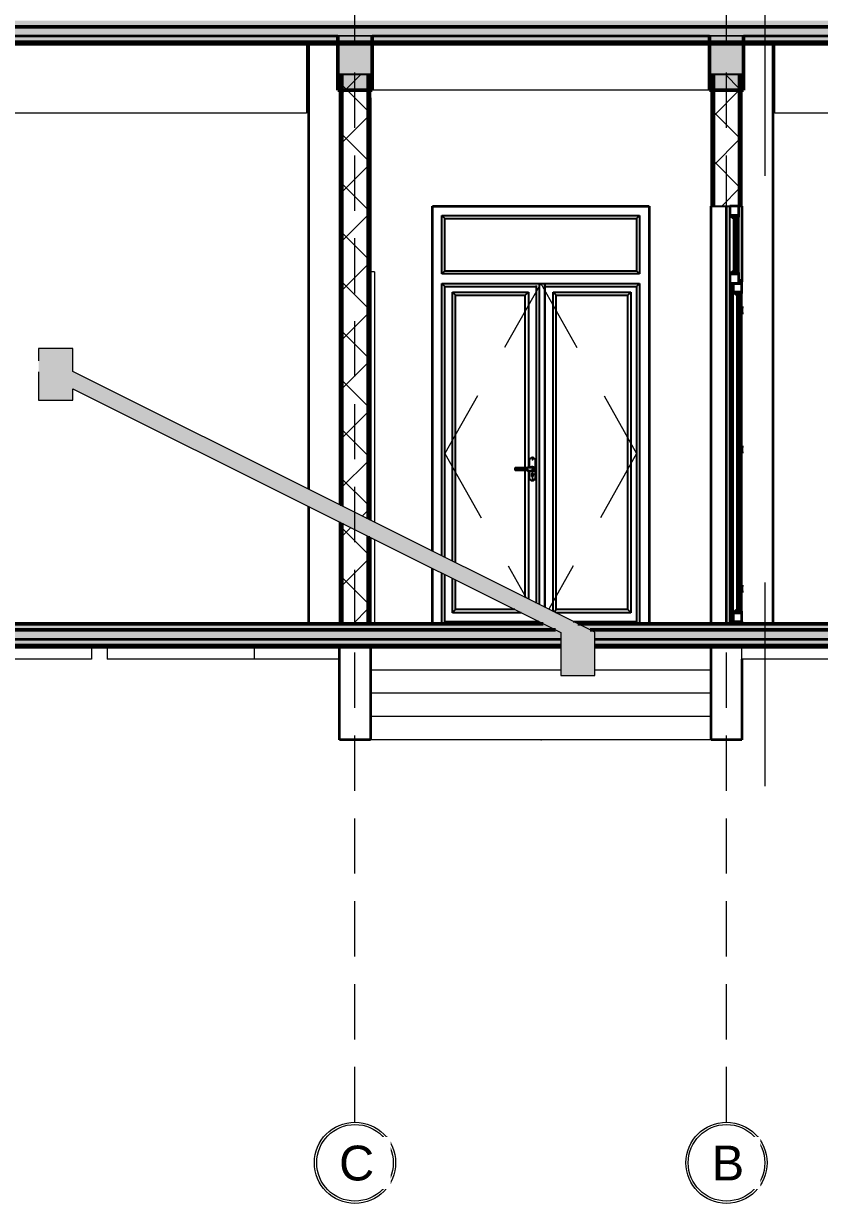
# Model space of a CAD drawing. Header units: millimetres. Extents: x -31177 to 43935, y -145912 to 20306.
# Drawn here: x -9941 to -4800, y -73748 to -66120 of the extents above; entities that cross this region are included whole.
import ezdxf

# ---------------------------------------------------------------- set-up
doc = ezdxf.new("R2010")
doc.units = ezdxf.units.MM
doc.linetypes.add('Centre', pattern=[2381.25, 476.25, -357.1875, 1190.625, -357.1875])
doc.linetypes.add('Hidden', pattern=[535.78125, 357.1875, -178.59375])
for name, color, linetype, lineweight in [('A-DETL', 8, 'Continuous', 18), ('A-DETL-GENF', 8, 'Continuous', 18), ('A-DOOR', 2, 'Continuous', 25), ('A-DOOR-FRAM', 2, 'Continuous', 18), ('A-FLOR', 7, 'Continuous', 18), ('A-FLOR-MCUT', 7, 'Continuous', 50), ('A-FLOR-PATT', 8, 'Continuous', 50), ('A-WALL', 7, 'Continuous', 35), ('A-WALL-PATT', 8, 'Continuous', 25), ('G-IMPT', 8, 'Continuous', 18), ('S-BEAM', 7, 'Continuous', 18), ('S-COLS', 7, 'Continuous', 35), ('S-FNDN', 7, 'Continuous', 18), ('S-GRID', 1, 'Continuous', 9), ('S-GRID-IDEN', 1, 'Continuous', 9)]:
    doc.layers.add(name, color=color, linetype=linetype, lineweight=lineweight)
doc.styles.add('Arial_1', font='arial.ttf', dxfattribs={"height": 225})
pattern_1 = [(0, (-5629.864, -63999.29), (304.8, 76.2), [25.146, -203.454, 25.146, -203.454, -1219.2]), (0, (-5629.864, -63999.29), (304.8, 76.2), [-457.2, 25.146, -432.054, 25.146, -203.454, -533.4]), (0, (-5629.864, -63999.29), (304.8, 76.2), [-1143, 25.146, -127.254, 25.146, -355.854]), (120, (-5515.564, -63961.19), (-218.3911, 225.8645), [25.146, -203.454, 25.146, -203.454, -1219.2]), (120, (-5515.564, -63961.19), (-218.3911, 225.8645), [-457.2, 25.146, -432.054, 25.146, -203.454, -533.4]), (120, (-5515.564, -63961.19), (-218.3911, 225.8645), [-1143, 25.146, -127.254, 25.146, -355.854]), (240, (-5477.464, -63808.79), (-86.4089, -302.0645), [25.146, -203.454, 25.146, -203.454, -1219.2]), (240, (-5477.464, -63808.79), (-86.4089, -302.0645), [-457.2, 25.146, -432.054, 25.146, -203.454, -533.4]), (240, (-5477.464, -63808.79), (-86.4089, -302.0645), [-1143, 25.146, -127.254, 25.146, -355.854])]
pattern_2 = [(45, (-5629.86, -63999.3), (-159.099, 159.099), []), (135, (-5629.86, -63999.3), (-159.099, -159.099), [])]

# ---------------------------------------------------------------- blocks, each defined once
blk = doc.blocks.new('Cua_Chong_Chay_D7_1Canh - D7_1200x2200-2407364-MẶT CẮT 3-3')
at = {"layer": 'A-DOOR-FRAM'}
for p, q in [((-7675, 2275), (-7699.1, 2275)), ((-7675, 2275), (-7675, 657)), ((-7675, 545.2), (-7675, 0))]:
    blk.add_line(p, q, dxfattribs=at)
blk = doc.blocks.new('CỬA 2 CÁNH EROWINDOW_có ô chết_ - D2_1400x2200-2413861-MẶT CẮT 3-3')
at = {"layer": 'A-DOOR', "lineweight": 35}
for p, q in [((-5378, 2700), (-5378, 2639)), ((-5320, 2700), (-5378, 2700)), ((-5320, 2639), (-5320, 2700)), ((-5352, 2639), (-5378, 2639)), ((-5378, 2639), (-5352, 2619)), ((-5378, 2639), (-5320, 2639)), ((-5352, 2619), (-5352, 2639)), ((-5340, 2639), (-5352, 2639)), ((-5352, 2639), (-5352, 2261)), ((-5320, 2639), (-5340, 2639)), ((-5340, 2639), (-5340, 2619)), ((-5340, 2261), (-5340, 2639)), ((-5340, 2619), (-5330, 2619)), ((-5330, 2619), (-5320, 2629)), ((-5320, 2629), (-5320, 2639)), ((-5352, 2281), (-5378, 2261)), ((-5378, 2261), (-5352, 2261)), ((-5378, 2261), (-5378, 2200)), ((-5320, 2261), (-5378, 2261)), ((-5352, 2261), (-5352, 2281)), ((-5352, 2261), (-5340, 2261)), ((-5330, 2281), (-5340, 2281)), ((-5340, 2281), (-5340, 2261)), ((-5340, 2261), (-5320, 2261)), ((-5320, 2271), (-5330, 2281)), ((-5320, 2261), (-5320, 2271)), ((-5320, 2200), (-5320, 2261)), ((-5310, 2220), (-5320, 2220)), ((-5320, 2220), (-5320, 2200)), ((-5300, 2210), (-5310, 2220)), ((-5358, 2200), (-5378, 2200)), ((-5378, 2200), (-5366, 2180)), ((-5378, 2200), (-5320, 2200)), ((-5366, 2180), (-5358, 2180)), ((-5358, 2180), (-5358, 2200)), ((-5358, 2200), (-5358, 2144)), ((-5300, 2200), (-5358, 2200)), ((-5332, 2144), (-5358, 2144)), ((-5358, 2144), (-5332, 2124)), ((-5358, 2144), (-5300, 2144)), ((-5332, 2124), (-5332, 2144)), ((-5320, 2144), (-5332, 2144)), ((-5332, 2144), (-5332, 71)), ((-5320, 2200), (-5300, 2200)), ((-5300, 2144), (-5320, 2144)), ((-5320, 2144), (-5320, 2124)), ((-5320, 71), (-5320, 2144)), ((-5300, 2200), (-5300, 2210)), ((-5300, 2144), (-5300, 2200)), ((-5300, 2134), (-5300, 2144)), ((-5320, 2124), (-5310, 2124)), ((-5310, 2124), (-5300, 2134)), ((-5332, 91), (-5358, 71)), ((-5332, 71), (-5332, 91)), ((-5310, 91), (-5320, 91)), ((-5320, 91), (-5320, 71)), ((-5300, 81), (-5310, 91)), ((-5300, 71), (-5300, 81)), ((-5358, 71), (-5332, 71)), ((-5358, 71), (-5358, 15)), ((-5300, 71), (-5358, 71)), ((-5358, 15), (-5300, 15)), ((-5332, 71), (-5320, 71)), ((-5320, 71), (-5300, 71)), ((-5300, 15), (-5300, 71))]:
    blk.add_line(p, q, dxfattribs=at)
at = {"layer": 'A-DOOR'}
for p, q in [((-5378, 2261), (-5378, 2639)), ((-5378, 2261), (-5378, 2639)), ((-5330, 2281), (-5330, 2619)), ((-5320, 2271), (-5320, 2629)), ((-5378, 0), (-5378, 2200)), ((-5378, 0), (-5378, 2200)), ((-5366, 0), (-5366, 2180)), ((-5358, 71), (-5358, 2144)), ((-5358, 71), (-5358, 2144)), ((-5310, 91), (-5310, 2124)), ((-5300, 81), (-5300, 2134)), ((-5297, 2050), (-5300, 2050)), ((-5297, 2050), (-5300, 2050)), ((-5300, 2001.9), (-5297, 2001.9)), ((-5300, 2001.9), (-5297, 2001.9)), ((-5297, 2050), (-5297, 2040)), ((-5297, 2011.9), (-5297, 2040)), ((-5297, 2011.9), (-5297, 2001.9)), ((-5297, 1150), (-5300, 1150)), ((-5297, 1150), (-5300, 1150)), ((-5297, 1150), (-5297, 1140)), ((-5300, 1101.9), (-5297, 1101.9)), ((-5300, 1101.9), (-5297, 1101.9)), ((-5297, 1111.9), (-5297, 1140)), ((-5297, 1111.9), (-5297, 1101.9)), ((-5297, 250), (-5300, 250)), ((-5297, 250), (-5300, 250)), ((-5297, 250), (-5297, 240)), ((-5297, 211.9), (-5297, 240)), ((-5300, 201.9), (-5297, 201.9)), ((-5300, 201.9), (-5297, 201.9)), ((-5297, 211.9), (-5297, 201.9)), ((-5358, 0), (-5358, 15)), ((-5320, 15), (-5320, 0))]:
    blk.add_line(p, q, dxfattribs=at)
blk = doc.blocks.new('M_Concrete-Rectangular-Column - COT250X400-2391830-MẶT CẮT 3-3')
at = {"layer": 'S-COLS'}
blk.add_line((-5100, 3750), (-5100, 0), dxfattribs=at)
blk = doc.blocks.new('M_Concrete-Rectangular-Column - COT250X400-V1-MẶT CẮT 3-3')
at = {"layer": 'S-COLS'}
for p, q in [((-8100, 3750), (-8100, 869.5)), ((-8100, 757.7), (-8100, 0))]:
    blk.add_line(p, q, dxfattribs=at)
blk = doc.blocks.new('Mat_Tien_3dsMax - Sync_3dsMax_To_Revit-2401403-MẶT CẮT 3-3')
at = {"layer": 'G-IMPT'}
for p, q in [((-6600, -750), (-6599.8, -750)), ((-6600, -750), (-6599.8, -750)), ((-6600, -750), (-6599.8, -750)), ((-6600, -750), (-6599.8, -750)), ((-6600, -750), (-6599.8, -750)), ((-6600, -750), (-6599.8, -750)), ((-6600, -750), (-6599.8, -750)), ((-6600, -750), (-6599.8, -750)), ((-6598.8, -750), (-6598.1, -750)), ((-6598.1, -750), (-6598.8, -750)), ((-6598.8, -750), (-6598.1, -750)), ((-6598.1, -750), (-6598.8, -750)), ((-6596.8, -750), (-6598.1, -750)), ((-6596.8, -750), (-6598.1, -750)), ((-6596.8, -750), (-6598.1, -750)), ((-6596.8, -750), (-6598.1, -750)), ((-6596.3, -750), (-6596.1, -750)), ((-6596.3, -750), (-6596.1, -750)), ((-6596.3, -750), (-6596.1, -750)), ((-6596.3, -750), (-6596.1, -750)), ((-6596.3, -750), (-6596.1, -750)), ((-6596.3, -750), (-6596.1, -750)), ((-6596.3, -750), (-6596.1, -750)), ((-6596.3, -750), (-6596.1, -750))]:
    blk.add_line(p, q, dxfattribs=at)
blk = doc.blocks.new('Mat_Tien_3dsMax - Mat_Tien_3dsMax-2387879-MẶT CẮT 3-3')
blk.add_blockref('Mat_Tien_3dsMax - Sync_3dsMax_To_Revit-2401403-MẶT CẮT 3-3', (0, 0))
blk = doc.blocks.new('CỬA 2 CÁNH EROWINDOW_có ô chết_ - D2_1400x2200-2361183-MẶT CẮT 3-3')
at = {"layer": 'A-DOOR'}
for p, q in [((-7239, 2639), (-5961, 2639)), ((-7239, 2639), (-7219, 2619)), ((-7239, 2261), (-7239, 2639)), ((-7239, 2639), (-5961, 2639)), ((-7239, 2261), (-7239, 2639)), ((-7219, 2619), (-5981, 2619)), ((-7219, 2281), (-7219, 2619)), ((-5961, 2639), (-5981, 2619)), ((-5981, 2619), (-5981, 2281)), ((-5961, 2639), (-5961, 2261)), ((-5961, 2639), (-5961, 2261)), ((-7239, 2261), (-7219, 2281)), ((-5961, 2261), (-7239, 2261)), ((-5961, 2261), (-7239, 2261)), ((-7219, 2281), (-5981, 2281)), ((-5981, 2281), (-5961, 2261)), ((-7239, 2200), (-5961, 2200)), ((-7239, 2200), (-7219, 2180)), ((-7239, 439), (-7239, 2200)), ((-7239, 2200), (-5961, 2200)), ((-7239, 439), (-7239, 2200)), ((-7219, 2180), (-6627.9, 2180)), ((-7219, 429), (-7219, 2180)), ((-7171, 2144), (-6680.1, 2144)), ((-7171, 2144), (-7151, 2124)), ((-7171, 405), (-7171, 2144)), ((-7171, 405), (-7171, 2144)), ((-7171, 2144), (-6680.1, 2144)), ((-6700.1, 2124), (-6680.1, 2144)), ((-6680.1, 2144), (-6680.1, 1012.7)), ((-6680.1, 2144), (-6680.1, 1012.7)), ((-6627.9, 133.5), (-6627.9, 2186.7)), ((-6608.9, 2200), (-6572.9, 2200)), ((-6608.9, 124), (-6608.9, 2200)), ((-6572.9, 106), (-6572.9, 2200)), ((-6570.9, 105), (-6570.9, 2198.3)), ((-6570.9, 2180), (-5981, 2180)), ((-6519.9, 2144), (-6017, 2144)), ((-6519.9, 2144), (-6499.9, 2124)), ((-6519.9, 79.5), (-6519.9, 2144)), ((-6519.9, 2144), (-6017, 2144)), ((-6519.9, 79.5), (-6519.9, 2144)), ((-6037, 2124), (-6017, 2144)), ((-6017, 2144), (-6017, 71)), ((-6017, 2144), (-6017, 71)), ((-5961, 2200), (-5981, 2180)), ((-5981, 2180), (-5981, 0)), ((-5961, 2200), (-5961, 0)), ((-5961, 2200), (-5961, 0)), ((-7151, 395), (-7151, 2124)), ((-7151, 2124), (-6700.1, 2124)), ((-6700.1, 1007.8), (-6700.1, 2124)), ((-6499.9, 91), (-6499.9, 2124)), ((-6499.9, 2124), (-6037, 2124)), ((-6037, 91), (-6037, 2124)), ((-6689.8, 1008), (-6760.1, 1008)), ((-6688.7, 1003.7), (-6760.1, 1003.7)), ((-6760.1, 996.3), (-6688.7, 996.3)), ((-6760.1, 992), (-6689.8, 992)), ((-6700.1, 169.5), (-6700.1, 992.2)), ((-6679.8, 1013), (-6689.8, 1008)), ((-6689.8, 992), (-6679.8, 987)), ((-6678.7, 1008.7), (-6688.7, 1003.7)), ((-6688.7, 996.3), (-6678.7, 991.3)), ((-6654.1, 1013), (-6679.8, 1013)), ((-6654.1, 1008.7), (-6678.7, 1008.7)), ((-6674.1, 1055), (-6674.1, 1012.9)), ((-6634.1, 945), (-6634.1, 1055)), ((-6680.1, 987.3), (-6680.1, 159.5)), ((-6680.1, 987.3), (-6680.1, 159.5)), ((-6679.8, 987), (-6654.1, 987)), ((-6678.7, 991.3), (-6654.1, 991.3)), ((-6674.1, 987.1), (-6674.1, 945)), ((-6658.6, 959.7), (-6658.6, 970.7)), ((-6656.6, 952.7), (-6656.6, 957.7)), ((-6656.6, 957.7), (-6656.6, 952.7)), ((-6656.5, 972.7), (-6651.6, 972.7)), ((-6651.5, 957.7), (-6651.5, 952.7)), ((-6651.5, 953), (-6651.5, 957.7)), ((-6649.6, 970.7), (-6649.6, 959.7)), ((-7239, 0), (-7239, 327.2)), ((-7239, 0), (-7239, 327.2)), ((-7219, 0), (-7219, 317.2)), ((-7171, 71), (-7171, 293.2)), ((-7171, 71), (-7171, 293.2)), ((-7151, 91), (-7151, 283.2)), ((-7171, 71), (-7151, 91)), ((-6766.6, 91), (-7151, 91)), ((-6514.3, 76.6), (-6499.9, 91)), ((-6037, 91), (-6499.9, 91)), ((-6017, 71), (-6037, 91)), ((-7219, 15), (-6627.9, 15)), ((-6726.6, 71), (-7171, 71)), ((-6726.6, 71), (-7171, 71)), ((-6627.9, 15), (-6627.9, 21.7)), ((-6614.6, 15), (-6627.9, 15)), ((-6017, 71), (-6503, 71)), ((-6017, 71), (-6503, 71)), ((-6391, 15), (-5981, 15))]:
    blk.add_line(p, q, dxfattribs=at)
at = {"layer": 'A-DOOR', "linetype": 'Centre', "lineweight": 18}
for p, q in [((-6600, 2200), (-7219, 1100)), ((-6600, 2200), (-5981, 1100)), ((-7219, 1100), (-6693.6, 166.3)), ((-5981, 1100), (-6547.5, 93.3)), ((-6606, 10.7), (-6600, 0)), ((-6596.6, 6), (-6600, 0))]:
    blk.add_line(p, q, dxfattribs=at)
at = {"layer": 'A-DOOR', "flags": 128}
for points in [[(-6760.1, 1008), (-6760.4, 1008), (-6760.7, 1008), (-6761, 1007.9), (-6761.4, 1007.9), (-6761.7, 1007.8), (-6762, 1007.8), (-6762.3, 1007.7), (-6762.6, 1007.6), (-6762.9, 1007.5), (-6763.2, 1007.4), (-6763.5, 1007.2), (-6763.8, 1007.1), (-6764.1, 1006.9), (-6764.3, 1006.8), (-6764.6, 1006.6), (-6764.9, 1006.4), (-6765.1, 1006.2), (-6765.4, 1006), (-6765.6, 1005.8), (-6765.8, 1005.6), (-6766, 1005.3), (-6766.2, 1005.1), (-6766.4, 1004.8), (-6766.6, 1004.6), (-6766.8, 1004.3), (-6767, 1004), (-6767.1, 1003.8), (-6767.3, 1003.5), (-6767.4, 1003.2), (-6767.5, 1002.9), (-6767.6, 1002.6), (-6767.7, 1002.3), (-6767.8, 1002), (-6767.9, 1001.7), (-6768, 1001.4), (-6768, 1001), (-6768, 1000.7), (-6768.1, 1000.4), (-6768.1, 1000.1), (-6768.1, 999.8), (-6768.1, 999.4), (-6768, 999.1), (-6768, 998.8), (-6767.9, 998.5), (-6767.9, 998.2), (-6767.8, 997.9), (-6767.7, 997.6), (-6767.6, 997.3), (-6767.5, 997), (-6767.4, 996.7), (-6767.2, 996.4), (-6767.1, 996.1), (-6766.9, 995.8), (-6766.7, 995.6), (-6766.5, 995.3), (-6766.4, 995), (-6766.2, 994.8), (-6765.9, 994.6), (-6765.7, 994.3), (-6765.5, 994.1), (-6765.2, 993.9), (-6765, 993.7), (-6764.7, 993.5), (-6764.5, 993.3), (-6764.2, 993.1), (-6763.9, 993), (-6763.6, 992.8), (-6763.4, 992.7), (-6763.1, 992.6), (-6762.8, 992.5), (-6762.5, 992.4), (-6762.1, 992.3), (-6761.8, 992.2), (-6761.5, 992.1), (-6761.2, 992.1), (-6760.9, 992), (-6760.6, 992), (-6760.3, 992), (-6760.1, 992)], [(-6654.1, 987), (-6653.6, 987), (-6653, 987), (-6652.5, 987.1), (-6652, 987.2), (-6651.5, 987.3), (-6651, 987.4), (-6650.5, 987.5), (-6650, 987.7), (-6649.5, 987.8), (-6649, 988), (-6648.5, 988.2), (-6648.1, 988.5), (-6647.6, 988.7), (-6647.2, 989), (-6646.7, 989.3), (-6646.3, 989.6), (-6645.9, 989.9), (-6645.5, 990.2), (-6645.1, 990.6), (-6644.8, 990.9), (-6644.4, 991.3), (-6644.1, 991.7), (-6643.7, 992.1), (-6643.4, 992.5), (-6643.1, 993), (-6642.9, 993.4), (-6642.6, 993.9), (-6642.4, 994.3), (-6642.2, 994.8), (-6642, 995.3), (-6641.8, 995.8), (-6641.6, 996.3), (-6641.5, 996.8), (-6641.4, 997.3), (-6641.3, 997.8), (-6641.2, 998.3), (-6641.1, 998.8), (-6641.1, 999.3), (-6641.1, 999.9), (-6641.1, 1000.4), (-6641.1, 1000.9), (-6641.2, 1001.4), (-6641.2, 1001.9), (-6641.3, 1002.4), (-6641.4, 1003), (-6641.5, 1003.5), (-6641.7, 1004), (-6641.9, 1004.4), (-6642.1, 1004.9), (-6642.3, 1005.4), (-6642.5, 1005.9), (-6642.7, 1006.3), (-6643, 1006.8), (-6643.3, 1007.2), (-6643.6, 1007.7), (-6643.9, 1008.1), (-6644.2, 1008.5), (-6644.6, 1008.9), (-6644.9, 1009.2), (-6645.3, 1009.6), (-6645.7, 1009.9), (-6646.1, 1010.3), (-6646.5, 1010.6), (-6646.9, 1010.9), (-6647.4, 1011.1), (-6647.8, 1011.4), (-6648.3, 1011.6), (-6648.8, 1011.9), (-6649.2, 1012.1), (-6649.7, 1012.2), (-6650.2, 1012.4), (-6650.7, 1012.6), (-6651.2, 1012.7), (-6651.7, 1012.8), (-6652.2, 1012.9), (-6652.8, 1012.9), (-6653.3, 1013), (-6653.8, 1013), (-6654.1, 1013)]]:
    blk.add_lwpolyline(points, dxfattribs=at)
at = {"layer": 'A-DOOR'}
for centre, radius, start, end in [((-6654.1, 1055), 20, 0, 180), ((-6760.1, 1000), 3.66, 90, 270), ((-6654.1, 1000), 15, 0, 120.32162), ((-6654.1, 1000), 15, 239.67837, 0), ((-6654.1, 1000), 15, 105, 110.04312), ((-6654.1, 1063.2), 3, 0, 180), ((-6654.1, 1063.2), 3, 180, 0), ((-6654.1, 1000), 3.02, 0, 180), ((-6654.1, 1000), 3.02, 180, 0), ((-6654.1, 1000), 3.02, 135, 150), ((-6654.1, 1000), 3.02, 210, 225), ((-6654.1, 1000), 15, 90, 95.23019), ((-6654.1, 1000), 8.66, 270, 90), ((-6654.1, 1000), 15, 75, 80.38952), ((-6654.1, 1000), 15, 60, 65.50279), ((-6654.1, 1000), 15, 45, 50.53074), ((-6654.1, 945), 20, 180, 360), ((-6654.1, 1000), 15, 249.95688, 255), ((-6656.5, 970.7), 2.04, 90, 180), ((-6656.6, 959.7), 1.99, 180, 268.95965), ((-6656.6, 959.7), 1.99, 224.47982, 268.95965), ((-6654.1, 937.9), 3, 0, 180), ((-6654.1, 937.9), 3, 180, 0), ((-6654.1, 952.7), 2.5, 180, 0), ((-6654.1, 1000), 15, 264.76981, 270), ((-6654.1, 1000), 15, 279.61048, 285), ((-6651.6, 970.7), 2.04, 0, 90), ((-6651.6, 959.7), 1.99, 271.04035, 0), ((-6651.6, 959.7), 1.99, 271.04035, 315.52018), ((-6654.1, 1000), 15, 294.49721, 300), ((-6654.1, 1000), 15, 309.46926, 315)]:
    blk.add_arc(centre, radius, start, end, dxfattribs=at)
for points in [[(-6688.7, 1003.7), (-6688.8, 1004.1), (-6689, 1004.9), (-6689.4, 1006.3), (-6689.7, 1007.6), (-6689.8, 1008), (-6689.8, 1008)], [(-6688.7, 996.3), (-6688.8, 995.9), (-6689, 995.1), (-6689.4, 993.7), (-6689.7, 992.4), (-6689.8, 992), (-6689.8, 992)], [(-6678.7, 1008.7), (-6678.8, 1009.1), (-6679, 1009.9), (-6679.4, 1011.3), (-6679.7, 1012.6), (-6679.8, 1013), (-6679.8, 1013)], [(-6678.7, 991.3), (-6678.8, 990.9), (-6679, 990.1), (-6679.4, 988.7), (-6679.7, 987.4), (-6679.8, 987), (-6679.8, 987)]]:
    blk.add_open_spline(points, degree=3, knots=[0, 0, 0, 0, 0.166667, 0.333333, 0.666667, 1, 1, 1, 1], dxfattribs=at)
blk = doc.blocks.new('Grid - TRUC  D1-102336-MẶT CẮT 3-3')
at = {"layer": 'S-GRID-IDEN'}
for radius in [262.5, 247.5]:
    blk.add_circle((0, -3485.7), radius, dxfattribs=at)

msp = doc.modelspace()

# ---------------------------------------------------------------- hatches: boundary and pattern name
at = {"layer": 'A-DETL-GENF'}
msp.add_hatch(color=7, dxfattribs=at).paths.add_polyline_path([(-6471, -70335), (-6251, -70335), (-6251, -70055), (-9622.8, -68369.1), (-9622.8, -68220), (-9844, -68220), (-9844, -68555), (-9622.8, -68555), (-9622.8, -68480.9), (-6471, -70056.8), (-6471, -70245.1)])
at = {"layer": 'A-FLOR-PATT'}
for points in [[(-62.7, -66140), (100.4, -66140), (100.4, -66100), (-15000, -66100), (-15000, -66140), (-226.4, -66140)], [(-10296, -66240), (100.4, -66240), (100.4, -66140), (-15000, -66140), (-15000, -66240), (-10377.8, -66240)]]:
    msp.add_hatch(color=256, dxfattribs=at).paths.add_polyline_path(points)
at = {"layer": 'A-FLOR-PATT', "lineweight": 18}
msp.add_hatch(color=256, dxfattribs=at).paths.add_polyline_path([(100.4, -66250), (100.4, -66240), (-15000, -66240), (-15000, -66250), (-62.7, -66250)])
at = {"layer": 'A-FLOR-PATT'}
h = msp.add_hatch(color=256, dxfattribs=at)
h.paths.add_polyline_path([(100.4, -70040), (100.4, -70000), (-6361, -70000), (-6281, -70040), (-226.4, -70040)])
h.paths.add_polyline_path([(-13652.5, -70040), (-11792.8, -70040), (-11792.8, -70000), (-15000, -70000), (-15000, -70040)])
h.paths.add_polyline_path([(-11572.8, -70040), (-6504.6, -70040), (-6584.6, -70000), (-11572.8, -70000)])
h = msp.add_hatch(color=256, dxfattribs=at)
h.paths.add_polyline_path([(-226.4, -70140), (100.4, -70140), (100.4, -70040), (-6281, -70040), (-6251, -70055), (-6251, -70140), (-553.9, -70140)])
h.paths.add_polyline_path([(-13652.5, -70140), (-11792.8, -70140), (-11792.8, -70040), (-15000, -70040), (-15000, -70140)])
h.paths.add_polyline_path([(-11572.8, -70140), (-6471, -70140), (-6471, -70056.8), (-6504.6, -70040), (-11572.8, -70040)])
at = {"layer": 'A-FLOR-PATT', "lineweight": 18}
h = msp.add_hatch(color=256, dxfattribs=at)
h.paths.add_polyline_path([(100.4, -70150), (100.4, -70140), (-6251, -70140), (-6251, -70150), (-226.4, -70150)])
h.paths.add_polyline_path([(-15000, -70150), (-11792.8, -70150), (-11792.8, -70140), (-15000, -70140)])
h.paths.add_polyline_path([(-11572.8, -70150), (-6471, -70150), (-6471, -70140), (-11572.8, -70140)])
at = {"layer": 'A-WALL-PATT', "lineweight": 18}
h = msp.add_hatch(dxfattribs=at)
h.set_pattern_fill('FP_1', color=256, style=0, pattern_type=2)
h.set_pattern_definition(pattern_1)
h.paths.add_polyline_path([(-7885, -70000), (-7885, -69349.8), (-7900, -69342.3), (-7900, -70000)])
h.paths.add_polyline_path([(-7885, -69238), (-7885, -66450), (-7900, -66450), (-7900, -69230.5)])
h = msp.add_hatch(dxfattribs=at)
h.set_pattern_fill('FP_2', color=256, style=0, pattern_type=2)
h.set_pattern_definition(pattern_2)
h.paths.add_polyline_path([(-7885, -70000), (-7715, -70000), (-7715, -69434.8), (-7885, -69349.8), (-7885, -69980.3)])
h.paths.add_polyline_path([(-7715, -69323), (-7715, -66450), (-7885, -66450), (-7885, -69238), (-7758.1, -69301.4)])
h = msp.add_hatch(dxfattribs=at)
h.set_pattern_fill('FP_1', color=256, style=0, pattern_type=2)
h.set_pattern_definition(pattern_1)
h.paths.add_polyline_path([(-7700, -70000), (-7700, -69442.3), (-7715, -69434.8), (-7715, -70000)])
h.paths.add_polyline_path([(-7700, -69330.5), (-7700, -66450), (-7715, -66450), (-7715, -69323)])
h = msp.add_hatch(dxfattribs=at)
h.set_pattern_fill('FP_1', color=256, style=0, pattern_type=2)
h.set_pattern_definition(pattern_1)
h.paths.add_polyline_path([(-5500, -67300), (-5485, -67300), (-5485, -66450), (-5500, -66450), (-5500, -67068.3)])
h = msp.add_hatch(dxfattribs=at)
h.set_pattern_fill('FP_2', color=256, style=0, pattern_type=2)
h.set_pattern_definition(pattern_2)
h.paths.add_polyline_path([(-5465.9, -67300), (-5315, -67300), (-5315, -66450), (-5485, -66450), (-5485, -67300)])
h = msp.add_hatch(dxfattribs=at)
h.set_pattern_fill('FP_1', color=256, style=0, pattern_type=2)
h.set_pattern_definition(pattern_1)
h.paths.add_polyline_path([(-5315, -67300), (-5300, -67300), (-5300, -66450), (-5315, -66450), (-5315, -67068.3)])
at = {"layer": 'S-BEAM'}
for points in [[(-7690, -66550), (-7690, -66200), (-7910, -66200), (-7910, -66550), (-7758.1, -66550)], [(-5510, -66550), (-5290, -66550), (-5290, -66200), (-5510, -66200), (-5510, -66538.9)]]:
    msp.add_hatch(color=256, dxfattribs=at).paths.add_polyline_path(points)

# ---------------------------------------------------------------- linework, layer by layer
at = {"layer": 'A-DETL'}
for p, q in [((-5151.4, -66048.9), (-5151.4, -67103.8)), ((-9622.8, -68220), (-9844, -68220)), ((-9844, -68220), (-9844, -68300)), ((-9622.8, -68369.1), (-9622.8, -68220)), ((-9844, -68371.2), (-9844, -68555)), ((-6251, -70055), (-9622.8, -68369.1)), ((-9622.8, -68555), (-9622.8, -68480.9)), ((-9622.8, -68480.9), (-6471, -70056.8)), ((-9844, -68555), (-9622.8, -68555)), ((-5151.4, -69734.2), (-5151.4, -71051.4)), ((-6471, -70056.8), (-6471, -70335)), ((-6251, -70335), (-6251, -70055)), ((-6471, -70335), (-6251, -70335))]:
    msp.add_line(p, q, dxfattribs=at)
at = {"layer": 'A-FLOR', "color": 250, "lineweight": 50}
for p, q in [((-15000, -66250), (100.4, -66250)), ((-6584.6, -70000), (-11572.8, -70000)), ((100.4, -70000), (-6361, -70000)), ((-11572.8, -70150), (-6471, -70150)), ((-6251, -70150), (100.4, -70150))]:
    msp.add_line(p, q, dxfattribs=at)
at = {"layer": 'A-FLOR'}
for p, q in [((-9501.7, -70150), (-9501.7, -70230)), ((-9401.7, -70150), (-9401.7, -70230)), ((-8451.7, -70150), (-8451.7, -70230)), ((-7902.6, -70150), (-7902.6, -70230)), ((-5300.9, -70230), (-5300.9, -70150)), ((-9501.7, -70230), (-11572.8, -70230)), ((-7902.6, -70230), (-9401.7, -70230)), ((-101.7, -70230), (-5300.9, -70230)), ((-6471, -70300), (-7700, -70300)), ((-5500, -70300), (-6251, -70300)), ((-5500, -70450), (-7700, -70450)), ((-5500, -70600), (-7700, -70600)), ((-5500, -70750), (-7700, -70750))]:
    msp.add_line(p, q, dxfattribs=at)
at = {"layer": 'A-FLOR-MCUT'}
for p, q in [((100.4, -66140), (-15000, -66140)), ((100.4, -66240), (-15000, -66240)), ((-6504.6, -70040), (-11572.8, -70040)), ((100.4, -70040), (-6281, -70040)), ((-6471, -70140), (-11572.8, -70140)), ((100.4, -70140), (-6251, -70140))]:
    msp.add_line(p, q, dxfattribs=at)
at = {"layer": 'A-WALL', "lineweight": 25}
for p, q in [((-7700, -66450), (-7900, -66450)), ((-7900, -66450), (-7900, -69230.5)), ((-7700, -69330.5), (-7700, -66450)), ((-5300, -66450), (-5500, -66450)), ((-5500, -66450), (-5500, -67300)), ((-5300, -67300), (-5300, -66450)), ((-5500, -67300), (-5300, -67300)), ((-7900, -69342.3), (-7900, -70000)), ((-7700, -70000), (-7700, -69442.3))]:
    msp.add_line(p, q, dxfattribs=at)
at = {"layer": 'A-WALL', "lineweight": 50}
for p, q in [((-7885, -66450), (-7885, -69238)), ((-7715, -66450), (-7715, -69323)), ((-5485, -66450), (-5485, -67300)), ((-5315, -66450), (-5315, -67300)), ((-7885, -69349.8), (-7885, -70000)), ((-7715, -69434.8), (-7715, -70000))]:
    msp.add_line(p, q, dxfattribs=at)
at = {"layer": 'A-WALL'}
for p, q in [((-7687.3, -66450), (-7690, -66450)), ((-5510, -66450), (-5512.7, -66450)), ((-8100, -66600), (-8112.7, -66600)), ((-7699.1, -66600), (-7700, -66600)), ((-7699.1, -69330.9), (-7699.1, -66600)), ((-5087.3, -66600), (-5100, -66600)), ((-7300, -69530.5), (-7300, -67300)), ((-7300, -67300), (-5900, -67300)), ((-5900, -67300), (-5900, -70000)), ((-5500, -70000), (-5500, -67300)), ((-5400, -70000), (-5400, -67300)), ((-5300, -67300), (-5300, -67790)), ((-7699.1, -70000), (-7699.1, -69442.8)), ((-7300, -70000), (-7300, -69642.3)), ((-5300, -69985), (-5300, -70000)), ((-7900, -70750), (-7900, -70150)), ((-7700, -70150), (-7700, -70750)), ((-5500, -70750), (-5500, -70150)), ((-5300, -70230), (-5300, -70750)), ((-7700, -70750), (-7900, -70750)), ((-5300, -70750), (-5500, -70750))]:
    msp.add_line(p, q, dxfattribs=at)
at = {"layer": 'S-BEAM'}
for p, q in [((-7690, -66200), (-7910, -66200)), ((-5290, -66200), (-5510, -66200)), ((-8112.7, -66250), (-8112.7, -66700)), ((-7687.3, -66550), (-7687.3, -66250)), ((-5512.7, -66250), (-5512.7, -66550)), ((-5087.3, -66700), (-5087.3, -66250)), ((-5512.7, -66550), (-7687.3, -66550)), ((-8112.7, -66700), (-10545, -66700)), ((-262.7, -66700), (-5087.3, -66700))]:
    msp.add_line(p, q, dxfattribs=at)
at = {"layer": 'S-BEAM', "lineweight": 50}
for p, q in [((-7910, -66200), (-7910, -66550)), ((-7690, -66550), (-7690, -66200)), ((-5510, -66200), (-5510, -66550)), ((-5290, -66550), (-5290, -66200)), ((-7910, -66550), (-7690, -66550)), ((-5510, -66550), (-5290, -66550))]:
    msp.add_line(p, q, dxfattribs=at)
at = {"layer": 'S-FNDN', "lineweight": 35}
for p, q in [((-10100, -66200), (-7910, -66200)), ((-7690, -66200), (-5510, -66200)), ((-5290, -66200), (-110, -66200)), ((-11572.8, -70100), (-6471, -70100)), ((-6251, -70100), (100.4, -70100))]:
    msp.add_line(p, q, dxfattribs=at)
at = {"layer": 'S-FNDN'}
for p, q in [((-7910, -66200), (-7690, -66200)), ((-5510, -66200), (-5290, -66200))]:
    msp.add_line(p, q, dxfattribs=at)
at = {"layer": 'S-GRID', "linetype": 'Hidden'}
for p, q in [((-7800, -73223.2), (-7800, -52442.8)), ((-5400, -73223.2), (-5400, -52442.8))]:
    msp.add_line(p, q, dxfattribs=at)

# ---------------------------------------------------------------- block references
at = {"layer": 'A-DOOR'}
for name in ['CỬA 2 CÁNH EROWINDOW_có ô chết_ - D2_1400x2200-2413861-MẶT CẮT 3-3', 'CỬA 2 CÁNH EROWINDOW_có ô chết_ - D2_1400x2200-2361183-MẶT CẮT 3-3']:
    msp.add_blockref(name, (0, -70000), dxfattribs=at)
at = {"layer": 'A-DOOR', "lineweight": 18}
msp.add_blockref('Cua_Chong_Chay_D7_1Canh - D7_1200x2200-2407364-MẶT CẮT 3-3', (0, -70000), dxfattribs=at)
at = {"layer": 'G-IMPT'}
msp.add_blockref('Mat_Tien_3dsMax - Mat_Tien_3dsMax-2387879-MẶT CẮT 3-3', (0, -70000), dxfattribs=at)
at = {"layer": 'S-COLS'}
for name in ['M_Concrete-Rectangular-Column - COT250X400-V1-MẶT CẮT 3-3', 'M_Concrete-Rectangular-Column - COT250X400-2391830-MẶT CẮT 3-3']:
    msp.add_blockref(name, (0, -70000), dxfattribs=at)
at = {"layer": 'S-GRID-IDEN'}
for p in [(-7800, -70000), (-5400, -70000)]:
    msp.add_blockref('Grid - TRUC  D1-102336-MẶT CẮT 3-3', p, dxfattribs=at)

# ---------------------------------------------------------------- next in the draw order: texts
at = {"layer": 'S-GRID-IDEN', "char_height": 225, "attachment_point": 1, "style": 'Arial_1', "bg_fill": 3, "box_fill_scale": 1.25, "bg_fill_color": 256, "bg_fill_true_color": 13158600, "bg_fill_transparency": 0}
for s, insert, width in [('C', (-7902.9, -73374.8), 276.582), ('B', (-5495.4, -73374.8), 258.544)]:
    msp.add_mtext(s, dxfattribs=dict(at, insert=insert, width=width))

doc.saveas('drawing.dxf')
